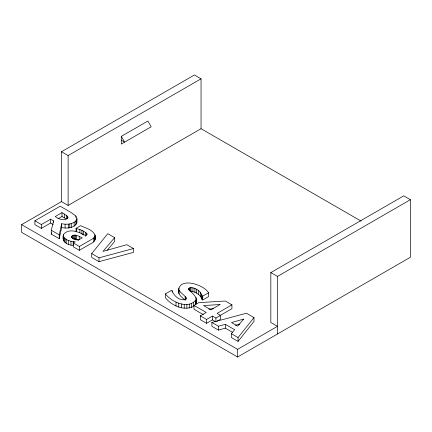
<?xml version="1.0" encoding="UTF-8"?>
<svg xmlns="http://www.w3.org/2000/svg" width="432" height="432" viewBox="0 0 432 432"><rect width="100%" height="100%" fill="white"/><g stroke="black" fill="none" stroke-linecap="round" stroke-linejoin="round"><path stroke-width="0.65" d="M361.109 221.119L201.047 128.704L68.121 205.448L61.479 201.609L21.6 224.635L21.6 232.308L237.6 357.016L410.4 257.251L410.4 199.692L403.753 195.853L270.832 272.597L270.832 322.483L277.479 326.317L277.479 333.99M410.4 199.692L277.479 276.437L277.479 326.317L237.6 349.342L21.6 224.635M202.036 299.57C203.483 292.847 196.328 287.221 190.118 287.68L190.118 291.514C195.172 291.136 200.529 294.7 202.036 299.57L202.732 299.97L208.553 296.611L208.553 292.772C203.337 283.721 175.403 275.773 179.053 293.771L180.576 296.06L184.702 299.905M179.053 293.771L178.767 292.745L179.123 290.893M63.326 235.861C64.357 239.992 69.552 241.067 73.192 241.612L73.192 245.452C66.863 245.063 60.534 241.121 63.866 233.96C69.962 227.675 79.542 232.384 85.855 235.753L86.967 234.738L86.848 233.69L85.703 232.508L81.95 230.321L76.043 228.323L76.043 231.52M63.326 239.701L63.423 234.878M190.118 287.68L188.676 288.592L188.6 289.3C192.262 293.566 198.65 297.389 196.058 304.085L196.036 297.524M67.921 217.031L67.846 217.69C64.46 221.708 58.666 219.029 55.193 216.562L62.003 212.63L67.57 216.297L67.921 218.311M76.685 219.845C73.381 224.489 66.739 224.764 61.63 223.727L61.63 227.567C66.739 228.604 73.381 228.323 76.685 223.684L76.923 218.57L75.859 216.022L71.102 212.517L60.172 206.204L34.895 220.795L34.895 224.635L41.375 228.377L50.647 223.025L53.163 224.478M76.685 223.684L76.923 218.57M34.895 220.795L41.375 224.543L50.647 219.191L53.665 220.936L51.273 230.256L51.273 234.09L59.238 238.691L59.238 234.851L61.63 223.727M59.238 238.691L61.63 227.567M51.273 234.09L51.592 232.848M71.642 236.234L71.442 236.941L71.874 237.767L75.643 239.701L78.278 240.089L82.237 237.8C79.078 236.493 74.876 233.447 71.642 236.234L71.642 237.514M196.333 299.387C188.968 309.955 171.655 302.211 165.402 293.89L171.461 290.39L172.174 290.801C173.632 296.012 180.878 302.065 186.181 298.901L186.316 298.215C184.664 294.905 180.576 293.441 179.053 289.937M95.137 235.85C95.591 238.572 95.175 241.645 92.324 242.816L79.353 250.301L73.294 246.802L73.294 242.968L79.353 246.467L92.324 238.977L93.776 237.973L95.137 235.85C93.598 229.738 85.59 228.172 80.644 225.666L76.043 228.323M211.88 322.45L218.452 326.241L225.32 324.308L234.673 329.713L231.325 333.677L231.325 337.516L238.059 341.399L238.059 337.565L254 317.579L246.494 313.249L211.88 322.45L211.88 326.29L218.452 330.08L225.32 328.147L232.475 332.278M238.059 341.399L254 321.419L254 317.579M114.62 237.638L102.983 251.413L126.841 244.696L133.504 248.546L133.504 252.38L99.009 261.652L91.714 257.44L91.714 253.6L107.773 233.685L114.62 237.638L114.62 241.477L107.293 250.15M61.479 201.609L61.479 151.729L194.4 74.984L201.047 78.824L201.047 128.704M61.479 151.729L68.121 155.563L201.047 78.824M121.295 136.377L147.879 121.03L151.2 126.787L121.295 144.056L121.295 136.377L124.616 142.133L121.295 140.216M58.034 218.765L62.003 216.47L66.355 219.051L66.355 215.217M73.294 242.968L75.314 241.801L73.192 241.612M202.036 295.731L202.732 296.136L208.553 292.772M203.332 314.626L194.006 309.242L194.006 305.408L198.79 302.643L225.293 301.007L231.93 304.841L231.93 308.675L219.947 315.592M215.347 321.565L212.474 319.907L206.582 323.309L200.356 319.712L200.356 315.873L206.248 312.471L194.006 305.408M200.356 315.873L206.582 319.469L212.474 316.073L215.919 318.06L220.541 315.392L220.541 319.232L217.075 321.23M231.93 304.841L217.091 313.405L220.541 315.392M165.402 293.89L165.402 297.729C171.715 305.683 183.697 311.137 193.46 306.482L193.46 302.643M235.364 325.291L239.846 324.027M91.714 253.6L99.009 257.818L133.504 248.546M78.759 240.046L75.514 238.966L73.435 239.058L73.435 235.224M208.786 309.064L213.408 308.777M83.084 234.711L81.95 234.16L81.95 230.321M270.832 272.597L277.479 276.437M231.325 333.677L238.059 337.565M51.273 230.256L59.238 234.851M76.621 221.103L76.923 222.404M196.036 301.363L196.333 303.226M95.137 239.684L95.04 234.733M237.6 349.342L237.6 357.016M225.32 324.308L225.32 328.147M218.452 326.241L218.452 330.08M215.919 318.06L215.919 321.899M212.474 316.073L212.474 319.907M206.582 319.469L206.582 323.309M202.732 296.136L202.732 299.97M201.458 294.106L201.458 297.94M200.34 292.388L200.34 296.228M198.715 290.741L198.715 294.581M196.636 289.305L196.636 293.139M195.485 301.077L195.485 304.911M194.908 288.43L194.908 292.27M192.937 287.777L192.937 291.611M191.484 303.556L191.484 307.395M191.025 287.566L191.025 291.4M189.373 287.971L189.373 290.531M189.286 304.139L189.286 307.978M188.676 288.592L188.676 289.872M186.867 304.393L186.867 308.232M185.981 297.405L185.981 299.322M185.177 296.487L185.177 300.326M184.226 304.317L184.226 308.156M181.483 303.912L181.483 307.751M178.794 287.95L178.767 292.745M178.745 303.172L178.745 307.012M176.013 302.103L176.013 305.942M172.174 290.801L172.174 292.081M99.009 257.818L99.009 261.652M94.716 236.925L94.716 240.764M93.776 237.973L93.776 241.807M86.848 233.69L86.848 234.97M85.703 232.508L85.703 236.347M83.646 231.147L83.646 234.986M79.888 229.592L79.888 232.789M79.353 246.467L79.353 250.301M79.277 236.412L79.277 239.614M76.675 235.391L76.675 239.225M76.604 228.647L76.604 231.844M75.859 216.022L75.859 217.301M75.794 221.087L75.794 224.926M75.514 235.127L75.514 238.966M74.434 235.062L74.434 238.901M74.142 222.286L74.142 226.125M72.506 235.618L72.506 238.82M71.275 223.565L71.275 227.405M70.983 241.299L70.983 245.138M69.79 223.954L69.79 227.794M68.515 240.57L68.515 244.409M68.278 224.176L68.278 228.01M68.121 155.563L68.121 205.448M67.57 216.297L67.57 218.857M66.199 239.458L66.199 243.297M65.081 224.197L65.081 228.031M65 238.648L65 242.482M64.363 213.997L64.363 217.831M64.12 237.773L64.12 241.612M63.563 236.844L63.563 240.683M62.003 212.63L62.003 216.47M53.665 220.936L53.665 222.21M50.647 219.191L50.647 223.025M41.375 224.543L41.375 228.377M243.691 319.108L237.74 326.133L231.525 322.537L243.691 319.108M220.012 304.522L210.865 309.809L203.504 305.559L220.012 304.522"/></g></svg>
